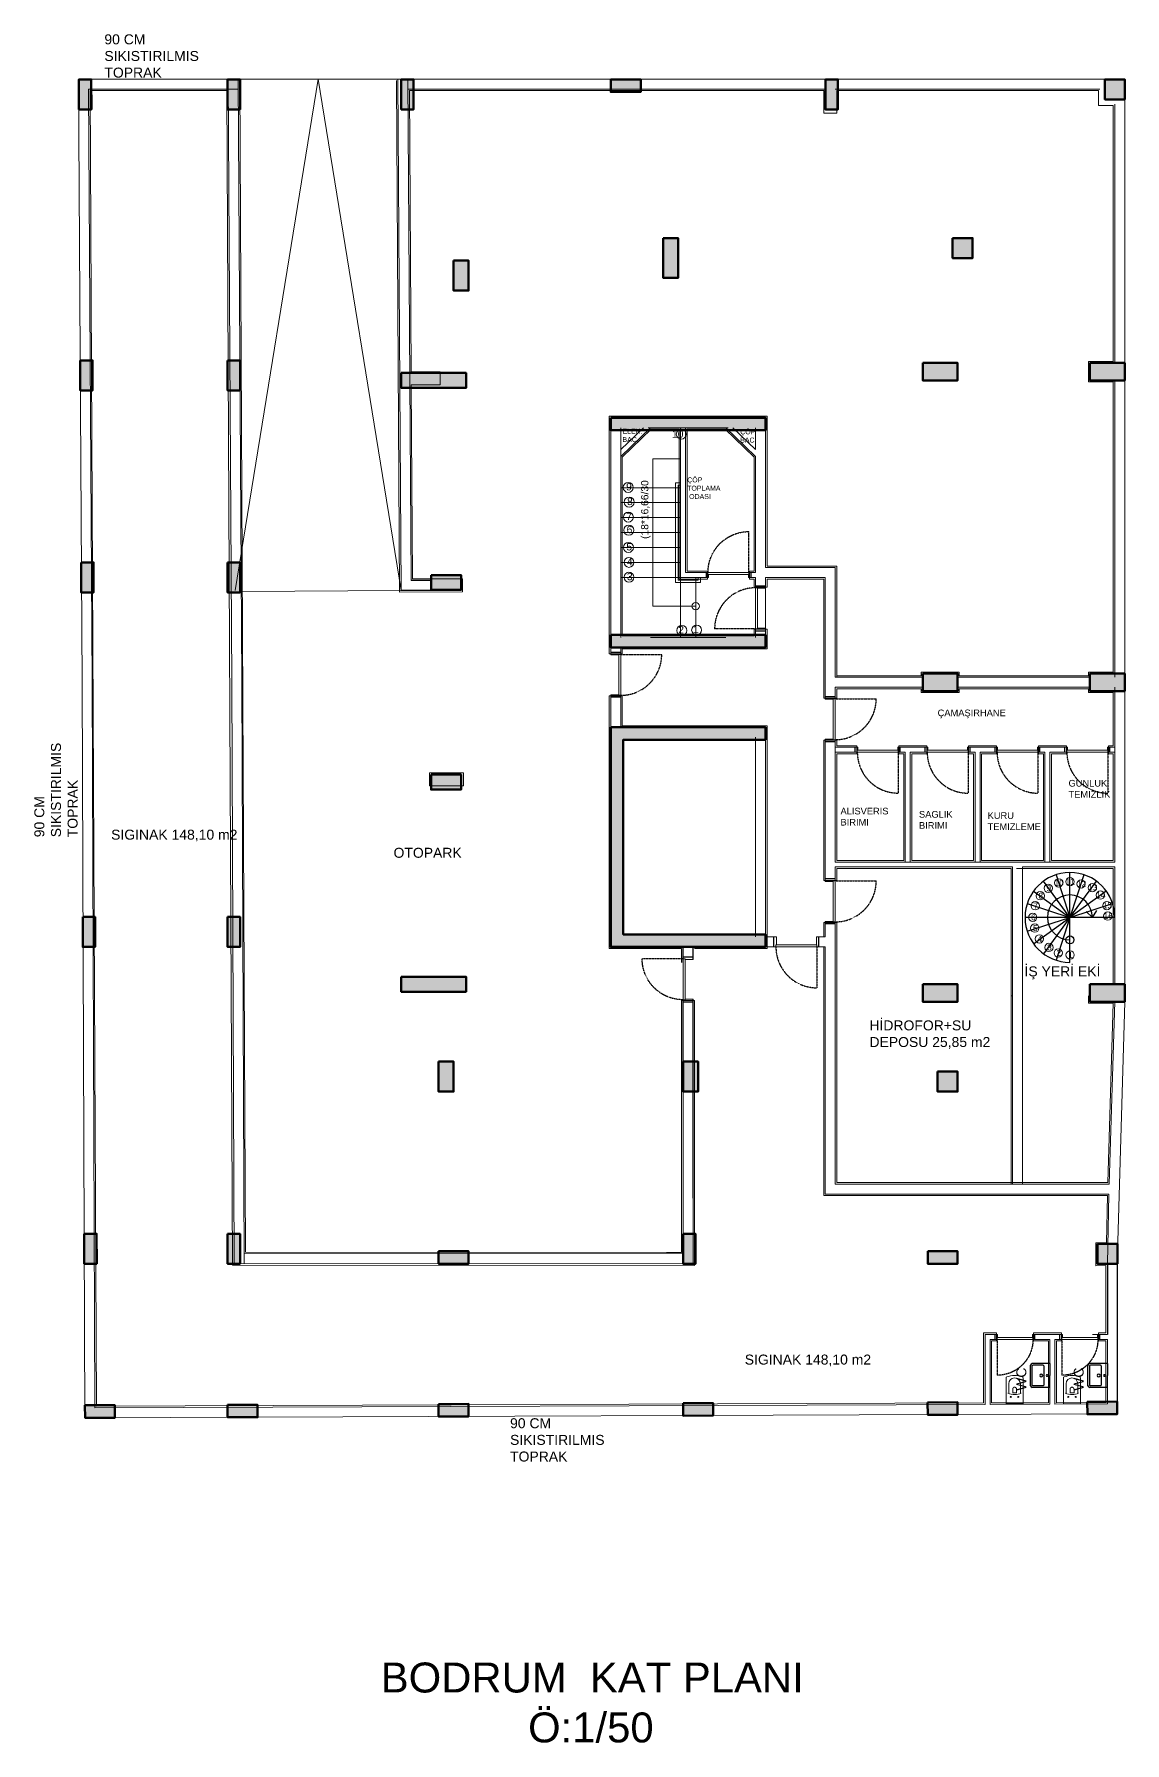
# Model space of a CAD drawing. Header units: millimetres. Extents: x 38129 to 72024, y -56282 to 16512.
# Drawn here: x 41906 to 44092, y -56282 to -52858 of the extents above; entities that cross this region are included whole.
import ezdxf

# ---------------------------------------------------------------- set-up
doc = ezdxf.new("R2010")
doc.units = ezdxf.units.MM
doc.linetypes.add('CENTER2', pattern=[1.125, 0.75, -0.125, 0.125, -0.125])
doc.linetypes.add('HIDDEN', pattern=[0.375, 0.25, -0.125])
for name, color, linetype, lineweight in [('COLUMN4', 3, 'Continuous', 50), ('DUVAR', 255, 'Continuous', 30), ('eşya', 30, 'Continuous', 15), ('İÇ YAZI', 152, 'Continuous', 40), ('MİMARİ', 4, 'Continuous', 9), ('TARAMA', 252, 'Continuous', 0)]:
    doc.layers.add(name, color=color, linetype=linetype, lineweight=lineweight)
for name, color, linetype in [('dek-Merdiven', 2, 'Continuous'), ('HIDDEN', 1, 'HIDDEN'), ('tefriş', 42, 'Continuous')]:
    doc.layers.add(name, color=color, linetype=linetype)
doc.styles.get("Standard").update_dxf_attribs({"font": 'arial.ttf'})

# ---------------------------------------------------------------- blocks, each defined once
blk = doc.blocks.new('*U12')
for p, q in [((4, 0), (0, 0)), ((86, 0), (90, 0))]:
    blk.add_line(p, q)
blk.add_lwpolyline([(4, 0), (86, 0), (86, -4), (4, -4)], close=True)
for points in [[(0, -20), (5, -20), (5, -4)], [(90, -20), (85, -20), (85, -4)]]:
    blk.add_lwpolyline(points)
at = {"layer": 'DUVAR'}
for p, q in [((0, 0), (0, -20)), ((90, 0), (90, -20))]:
    blk.add_line(p, q, dxfattribs=at)
at = {"layer": 'HIDDEN'}
blk.add_line((4, 0), (4, 82), dxfattribs=at)
blk.add_arc((4, 0), 82, 360, 90, dxfattribs=at)
blk = doc.blocks.new('*U38')
for p, q in [((4, 0), (0, 0)), ((86, 0), (90, 0))]:
    blk.add_line(p, q)
blk.add_lwpolyline([(4, 0), (86, 0), (86, -4), (4, -4)], close=True)
for points in [[(0, -20), (5, -20), (5, -4)], [(90, -20), (85, -20), (85, -4)]]:
    blk.add_lwpolyline(points)
at = {"layer": 'DUVAR'}
for p, q in [((0, 0), (0, -20)), ((90, 0), (90, -20))]:
    blk.add_line(p, q, dxfattribs=at)
at = {"layer": 'HIDDEN'}
blk.add_line((4, 0), (4, 82), dxfattribs=at)
blk.add_arc((4, 0), 82, 360, 90, dxfattribs=at)
blk = doc.blocks.new('*U39')
for p, q in [((4, 0), (0, 0)), ((86, 0), (90, 0))]:
    blk.add_line(p, q)
blk.add_lwpolyline([(4, 0), (86, 0), (86, -4), (4, -4)], close=True)
for points in [[(0, -10), (5, -10), (5, -4)], [(90, -10), (85, -10), (85, -4)]]:
    blk.add_lwpolyline(points)
at = {"layer": 'DUVAR'}
for p, q in [((0, 0), (0, -10)), ((90, 0), (90, -10))]:
    blk.add_line(p, q, dxfattribs=at)
at = {"layer": 'HIDDEN'}
blk.add_line((4, 0), (4, 82), dxfattribs=at)
blk.add_arc((4, 0), 82, 360, 90, dxfattribs=at)
blk = doc.blocks.new('*U37')
for p, q in [((4, 0), (0, 0)), ((86, 0), (90, 0))]:
    blk.add_line(p, q)
blk.add_lwpolyline([(4, 0), (86, 0), (86, -4), (4, -4)], close=True)
for points in [[(0, -20), (5, -20), (5, -4)], [(90, -20), (85, -20), (85, -4)]]:
    blk.add_lwpolyline(points)
at = {"layer": 'DUVAR'}
for p, q in [((0, 0), (0, -20)), ((90, 0), (90, -20))]:
    blk.add_line(p, q, dxfattribs=at)
at = {"layer": 'HIDDEN'}
blk.add_line((4, 0), (4, 82), dxfattribs=at)
blk.add_arc((4, 0), 82, 360, 90, dxfattribs=at)
blk = doc.blocks.new('*U41')
for p, q in [((4, 0), (0, 0)), ((86, 0), (90, 0))]:
    blk.add_line(p, q)
blk.add_lwpolyline([(4, 0), (86, 0), (86, -4), (4, -4)], close=True)
for points in [[(0, -20), (5, -20), (5, -4)], [(90, -20), (85, -20), (85, -4)]]:
    blk.add_lwpolyline(points)
at = {"layer": 'DUVAR'}
for p, q in [((0, 0), (0, -20)), ((90, 0), (90, -20))]:
    blk.add_line(p, q, dxfattribs=at)
at = {"layer": 'HIDDEN'}
blk.add_line((4, 0), (4, 82), dxfattribs=at)
blk.add_arc((4, 0), 82, 360, 90, dxfattribs=at)
blk = doc.blocks.new('duravit-caro-asma-62')
for p, q in [((-458, 118), (-259, 118)), ((-387, 1), (-388, -3)), ((-386, 5), (-387, 1)), ((-385, 8), (-386, 5)), ((-384, 12), (-385, 8)), ((-382, 15), (-384, 12)), ((-380, 18), (-382, 15)), ((-378, 21), (-380, 18)), ((-376, 24), (-378, 21)), ((-374, 26), (-376, 24)), ((-371, 29), (-374, 26)), ((-368, 31), (-371, 29)), ((-365, 33), (-368, 31)), ((-362, 34), (-365, 33)), ((-359, 36), (-362, 34)), ((-355, 37), (-359, 36)), ((-351, 38), (-355, 37)), ((-347, 38), (-351, 38)), ((-343, 38), (-347, 38)), ((-344, 38), (-264, 38)), ((-271, 37), (-271, -42)), ((-458, -118), (-261, -118)), ((-388, -3), (-388, -7)), ((-388, -7), (-388, -7)), ((-388, -7), (-388, -11)), ((-388, -11), (-388, -15)), ((-388, -15), (-387, -11)), ((-387, -11), (-386, -14)), ((-386, -14), (-385, -10)), ((-385, -10), (-383, -13)), ((-383, -13), (-382, -17)), ((-382, -17), (-380, -20)), ((-380, -20), (-378, -23)), ((-378, -23), (-375, -26)), ((-375, -26), (-373, -29)), ((-373, -29), (-370, -31)), ((-370, -31), (-367, -33)), ((-367, -33), (-364, -35)), ((-364, -35), (-361, -37)), ((-361, -37), (-357, -38)), ((-357, -38), (-353, -39)), ((-353, -39), (-349, -40)), ((-349, -40), (-345, -41)), ((-345, -41), (-341, -41)), ((-264, -42), (-340, -42))]:
    blk.add_line(p, q)
at = {"color": 4, "linetype": 'CENTER2', "ltscale": 30}
for p, q in [((-209, 75), (-176, 75)), ((-193, 91), (-193, 57)), ((-209, -75), (-176, -75)), ((-193, -91), (-193, -57))]:
    blk.add_line(p, q, dxfattribs=at)
blk.add_lwpolyline([(-50, 165, 0.414214), (-55, 170), (-573, 170, 0.320013), (-592, 157, 0.178212), (-592, -157, 0.320013), (-573, -170), (-55, -170, 0.414214), (-50, -165)], format="xyb", close=True)
for centre in [(-193, 75), (-193, -75)]:
    blk.add_circle(centre, 10)
for centre, radius, start, end in [((-454, 0), 118, 91.839, 268.161), ((-598, -4), 360, 359.6639, 23.2064), ((-542, -4), 304, 334.6873, 359.5949)]:
    blk.add_arc(centre, radius, start, end)
blk = doc.blocks.new('A$C5F901649')
at = {"layer": 'tefriş'}
for p, q in [((0, 0), (0, 29.5)), ((3, 32.5), (37, 32.5)), ((4.1, 29.5), (35.9, 29.5)), ((40, 0), (40, 29.5)), ((3, 11.3), (3, 28.4)), ((35.9, 10.1), (4.1, 10.1)), ((37, 11.3), (37, 28.4)), ((0, 0), (20, 0)), ((40, 0), (20, 0))]:
    blk.add_line(p, q, dxfattribs=at)
for centre, radius, start, end in [((3, 29.5), 3, 90, 180), ((4.1, 28.4), 1.13, 90, 179.9238), ((35.9, 28.4), 1.13, 0.0762, 90), ((37, 29.5), 3, 0, 90), ((4.1, 11.3), 1.13, 179.9238, 270), ((20, 14.5), 2.48, 90, 270), ((20, 5.1), 1.31, 90, 270), ((20, 14.5), 2.48, 270, 90), ((20, 5.1), 1.31, 270, 90), ((35.9, 11.3), 1.13, 270, 0.0762)]:
    blk.add_arc(centre, radius, start, end, dxfattribs=at)
blk = doc.blocks.new('*U11')
for p, q in [((4, 0), (0, 0)), ((76, 0), (80, 0))]:
    blk.add_line(p, q)
blk.add_lwpolyline([(4, 0), (76, 0), (76, -4), (4, -4)], close=True)
for points in [[(0, -10), (5, -10), (5, -4)], [(80, -10), (75, -10), (75, -4)]]:
    blk.add_lwpolyline(points)
at = {"layer": 'DUVAR'}
for p, q in [((0, 0), (0, -10)), ((80, 0), (80, -10))]:
    blk.add_line(p, q, dxfattribs=at)
at = {"layer": 'HIDDEN'}
blk.add_line((4, 0), (4, 72), dxfattribs=at)
blk.add_arc((4, 0), 72, 0, 90, dxfattribs=at)
blk = doc.blocks.new('rewtertwe')
at = {"layer": 'TARAMA', "lineweight": -3}
h = blk.add_hatch(dxfattribs=at)
h.set_pattern_fill('ANSI33', color=256, scale=2.5, style=0)
h.set_pattern_definition([(45, (-581316.523, -211139.459), (-11.22532015, 11.22532015), []), (45, (-581305.298, -211139.459), (-11.22532015, 11.22532015), [7.9375, -3.96875])])
h.paths.add_polyline_path([(-100.1, -370.8), (-100.1, -810.8), (209.9, -810.8), (209.9, -785.8), (-75.1, -785.8), (-75.1, -395.8), (209.9, -395.8), (209.9, -370.8)])
h.paths.add_polyline_path([(854.8, -1722.2), (914.8, -1722), (914.9, -1747), (854.9, -1747.2)])
h.paths.add_polyline_path([(534.8, -1723.4), (594.8, -1723.2), (594.9, -1748.2), (534.9, -1748.4)])
h.paths.add_polyline_path([(44.8, -1725.1), (104.8, -1724.9), (104.9, -1749.9), (44.9, -1750.1)])
h.paths.add_polyline_path([(-445.1, -1726.8), (-385.1, -1726.6), (-385, -1751.6), (-445, -1751.8)])
h.paths.add_polyline_path([(-868, -1728.3), (-808, -1728.1), (-807.9, -1753.1), (-867.9, -1753.3)])
h.paths.add_polyline_path([(-1153.7, -1729.3), (-1093.7, -1729.1), (-1093.6, -1754.1), (-1153.6, -1754.3)])
h.paths.add_polyline_path([(875, -1405.8), (915, -1405.8), (915, -1445.8), (875, -1445.8)])
h.paths.add_polyline_path([(534.9, -1420.8), (594.9, -1420.8), (594.9, -1445.8), (534.9, -1445.8)])
h.paths.add_polyline_path([(44.9, -1385.8), (69.9, -1385.8), (69.9, -1445.8), (44.9, -1445.8)])
h.paths.add_polyline_path([(-445.1, -1420.8), (-385.1, -1420.8), (-385.1, -1445.8), (-445.1, -1445.8)])
h.paths.add_polyline_path([(-868, -1385.8), (-843, -1385.8), (-843, -1445.8), (-868, -1445.8)])
h.paths.add_polyline_path([(-1155.3, -1385.8), (-1130.3, -1385.7), (-1130.1, -1445.7), (-1155.1, -1445.8)])
h.paths.add_polyline_path([(554.9, -1060.8), (594.9, -1060.8), (594.9, -1100.8), (554.9, -1100.8)])
h.paths.add_polyline_path([(44.9, -1040.8), (74.9, -1040.8), (74.9, -1100.8), (44.9, -1100.8)])
h.paths.add_polyline_path([(-445.1, -1040.8), (-415.1, -1040.8), (-415.1, -1100.8), (-445.1, -1100.8)])
h.paths.add_polyline_path([(859.9, -885.8), (929.9, -885.8), (929.9, -920.8), (859.9, -920.8)])
h.paths.add_polyline_path([(524.9, -885.8), (594.9, -885.8), (594.9, -920.8), (524.9, -920.8)])
h.paths.add_polyline_path([(-520.1, -870.8), (-390.1, -870.8), (-390.1, -900.8), (-520.1, -900.8)])
h.paths.add_polyline_path([(-868, -750.8), (-843, -750.8), (-843, -810.8), (-868, -810.8)])
h.paths.add_polyline_path([(-1158.3, -750.8), (-1133.3, -750.7), (-1133, -810.7), (-1158, -810.8)])
h.paths.add_polyline_path([(-460.1, -465.8), (-400.1, -465.8), (-400.1, -495.8), (-460.1, -495.8)])
h.paths.add_polyline_path([(859.9, -263.3), (929.9, -263.3), (929.9, -298.3), (859.9, -298.3)])
h.paths.add_polyline_path([(524.9, -263.3), (594.9, -263.3), (594.9, -298.3), (524.9, -298.3)])
h.paths.add_polyline_path([(-100.1, -185.8), (209.9, -185.8), (209.9, -210.8), (-100.1, -210.8)])
h.paths.add_polyline_path([(-460.1, -65.8), (-400.1, -65.8), (-400.1, -95.8), (-460.1, -95.8)])
h.paths.add_polyline_path([(-868, -40.8), (-843, -40.8), (-843, -100.8), (-868, -100.8)])
h.paths.add_polyline_path([(-1161.6, -40.8), (-1136.6, -40.7), (-1136.4, -100.7), (-1161.4, -100.8)])
h.paths.add_polyline_path([(-100.1, 249.2), (209.9, 249.2), (209.9, 224.2), (-100.1, 224.2)])
h.paths.add_polyline_path([(859.9, 359.2), (929.9, 359.2), (929.9, 324.2), (859.9, 324.2)])
h.paths.add_polyline_path([(524.9, 359.2), (594.9, 359.2), (594.9, 324.2), (524.9, 324.2)])
h.paths.add_polyline_path([(-520.1, 339.2), (-390.1, 339.2), (-390.1, 309.2), (-520.1, 309.2)])
h.paths.add_polyline_path([(-868, 364.2), (-843, 364.2), (-843, 304.2), (-868, 304.2)])
h.paths.add_polyline_path([(-1163.5, 364.1), (-1138.5, 364.2), (-1138.3, 304.2), (-1163.3, 304.1)])
h.paths.add_polyline_path([(-415.1, 564.2), (-385.1, 564.2), (-385.1, 504.2), (-415.1, 504.2)])
h.paths.add_polyline_path([(584.9, 609.3), (624.9, 609.3), (624.9, 569.3), (584.9, 569.3)])
h.paths.add_polyline_path([(4.9, 609.3), (34.9, 609.3), (34.9, 529.3), (4.9, 529.3)])
h.paths.add_polyline_path([(889.9, 927.2), (929.9, 927.2), (929.9, 887.2), (889.9, 887.2)])
h.paths.add_polyline_path([(329.9, 927.2), (354.9, 927.2), (354.9, 867.2), (329.9, 867.2)])
h.paths.add_polyline_path([(-100.1, 927.2), (-40.1, 927.2), (-40.1, 902.2), (-100.1, 902.2)])
h.paths.add_polyline_path([(-520.1, 927.2), (-495.1, 927.2), (-495.1, 867.2), (-520.1, 867.2)])
h.paths.add_polyline_path([(-868, 927.2), (-843, 927.2), (-843, 867.2), (-868, 867.2)])
h.paths.add_polyline_path([(-1166.2, 927.1), (-1141.2, 927.2), (-1140.9, 867.2), (-1165.9, 867.1)])
at = {"layer": 'COLUMN4', "color": 3}
for points in [[(-1166.2, 927.1), (-1141.2, 927.2), (-1140.9, 867.2), (-1165.9, 867.1)], [(-868, 927.2), (-843, 927.2), (-843, 867.2), (-868, 867.2)], [(-520.1, 927.2), (-495.1, 927.2), (-495.1, 867.2), (-520.1, 867.2)], [(-100.1, 927.2), (-40.1, 927.2), (-40.1, 902.2), (-100.1, 902.2)], [(329.9, 927.2), (354.9, 927.2), (354.9, 867.2), (329.9, 867.2)], [(889.9, 927.2), (929.9, 927.2), (929.9, 887.2), (889.9, 887.2)], [(4.9, 609.3), (34.9, 609.3), (34.9, 529.3), (4.9, 529.3)], [(584.9, 609.3), (624.9, 609.3), (624.9, 569.3), (584.9, 569.3)], [(-415.1, 564.2), (-385.1, 564.2), (-385.1, 504.2), (-415.1, 504.2)], [(-1163.5, 364.1), (-1138.5, 364.2), (-1138.3, 304.2), (-1163.3, 304.1)], [(-868, 364.2), (-843, 364.2), (-843, 304.2), (-868, 304.2)], [(524.9, 359.2), (594.9, 359.2), (594.9, 324.2), (524.9, 324.2)], [(859.9, 359.2), (929.9, 359.2), (929.9, 324.2), (859.9, 324.2)], [(-520.1, 339.2), (-390.1, 339.2), (-390.1, 309.2), (-520.1, 309.2)], [(-100.1, 249.2), (209.9, 249.2), (209.9, 224.2), (-100.1, 224.2)], [(-1161.6, -40.8), (-1136.6, -40.7), (-1136.4, -100.7), (-1161.4, -100.8)], [(-868, -40.8), (-843, -40.8), (-843, -100.8), (-868, -100.8)], [(-460.1, -65.8), (-400.1, -65.8), (-400.1, -95.8), (-460.1, -95.8)], [(-100.1, -185.8), (209.9, -185.8), (209.9, -210.8), (-100.1, -210.8)], [(524.9, -263.3), (594.9, -263.3), (594.9, -298.3), (524.9, -298.3)], [(859.9, -263.3), (929.9, -263.3), (929.9, -298.3), (859.9, -298.3)], [(-100.1, -370.8), (-100.1, -810.8), (209.9, -810.8), (209.9, -785.8), (-75.1, -785.8), (-75.1, -395.8), (209.9, -395.8), (209.9, -370.8)], [(-460.1, -465.8), (-400.1, -465.8), (-400.1, -495.8), (-460.1, -495.8)], [(-1158.3, -750.8), (-1133.3, -750.7), (-1133, -810.7), (-1158, -810.8)], [(-868, -750.8), (-843, -750.8), (-843, -810.8), (-868, -810.8)], [(-520.1, -870.8), (-390.1, -870.8), (-390.1, -900.8), (-520.1, -900.8)], [(524.9, -885.8), (594.9, -885.8), (594.9, -920.8), (524.9, -920.8)], [(859.9, -885.8), (929.9, -885.8), (929.9, -920.8), (859.9, -920.8)], [(-445.1, -1040.8), (-415.1, -1040.8), (-415.1, -1100.8), (-445.1, -1100.8)], [(44.9, -1040.8), (74.9, -1040.8), (74.9, -1100.8), (44.9, -1100.8)], [(554.9, -1060.8), (594.9, -1060.8), (594.9, -1100.8), (554.9, -1100.8)], [(-1155.3, -1385.8), (-1130.3, -1385.7), (-1130.1, -1445.7), (-1155.1, -1445.8)], [(-868, -1385.8), (-843, -1385.8), (-843, -1445.8), (-868, -1445.8)], [(44.9, -1385.8), (69.9, -1385.8), (69.9, -1445.8), (44.9, -1445.8)], [(-445.1, -1420.8), (-385.1, -1420.8), (-385.1, -1445.8), (-445.1, -1445.8)], [(534.9, -1420.8), (594.9, -1420.8), (594.9, -1445.8), (534.9, -1445.8)], [(875, -1405.8), (915, -1405.8), (915, -1445.8), (875, -1445.8)], [(-1153.7, -1729.3), (-1093.7, -1729.1), (-1093.6, -1754.1), (-1153.6, -1754.3)], [(-868, -1728.3), (-808, -1728.1), (-807.9, -1753.1), (-867.9, -1753.3)], [(-445.1, -1726.8), (-385.1, -1726.6), (-385, -1751.6), (-445, -1751.8)], [(44.8, -1725.1), (104.8, -1724.9), (104.9, -1749.9), (44.9, -1750.1)], [(534.8, -1723.4), (594.8, -1723.2), (594.9, -1748.2), (534.9, -1748.4)], [(854.8, -1722.2), (914.8, -1722), (914.9, -1747), (854.9, -1747.2)]]:
    blk.add_lwpolyline(points, close=True, dxfattribs=at)
blk = doc.blocks.new('QWFRW4E')
at = {"layer": 'dek-Merdiven', "ltscale": 50}
for p, q in [((207948.8, 4044589), (207969.9, 4044481)), ((207956.6, 4044371.8), (207983.2, 4044590.2)), ((207889.4, 4044556), (207969.9, 4044481)), ((207969.9, 4044481), (207916.5, 4044577.2)), ((208016.3, 4044580.8), (207969.9, 4044481)), ((207969.9, 4044481), (208044.9, 4044561.5)), ((207870.2, 4044527.4), (207969.9, 4044481)), ((208066.1, 4044534.4), (207969.9, 4044481)), ((208079.1, 4044467.7), (207860.7, 4044494.3)), ((207862, 4044459.9), (207969.9, 4044481)), ((207873.8, 4044427.6), (207969.9, 4044481)), ((207969.9, 4044481), (207895, 4044400.5)), ((207969.9, 4044481), (207923.5, 4044381.3)), ((207969.9, 4044481), (208077.9, 4044502.1)), ((208024.5, 4044474.4), (208010.8, 4044490.9)), ((208024.5, 4044474.4), (208037.1, 4044490.1))]:
    blk.add_line(p, q, dxfattribs=at)
blk.add_circle((207963.3, 4044426.4), 9.83, dxfattribs=at)
for radius in [110, 55]:
    blk.add_arc((207969.9, 4044481), radius, 353.0519, 263.0519, dxfattribs=at)
at = {"layer": 'eşya'}
for centre in [(207904.2, 4044542.4), (207925.7, 4044558.3), (207952.9, 4044568.4), (207980.3, 4044567.9), (208006.8, 4044559), (208033.2, 4044546.7), (207879.7, 4044492.2), (207888.9, 4044519.6), (208050.4, 4044526.3), (208063.3, 4044498.8), (207881.2, 4044465.5), (208062.4, 4044473.1), (207889.3, 4044437.9), (207910, 4044414.2), (207931, 4044398), (207959.2, 4044389.7)]:
    blk.add_circle(centre, 10.2, dxfattribs=at)
at = {"layer": 'İÇ YAZI', "char_height": 19.6, "width": 299.714, "attachment_point": 1, "rotation": 353.0519}
for s, insert in [('{\\H0.75x;8}', (207900.7, 4044550.3)), ('{\\H0.75x;9}', (207922.2, 4044566.3)), ('{\\H0.75x;10}', (207943.7, 4044577.4)), ('{\\H0.75x;11}', (207971, 4044576.9)), ('{\\H0.75x;12}', (207997.6, 4044568)), ('{\\H0.75x;13}', (208024, 4044555.7)), ('{\\H0.75x;7}', (207885.4, 4044527.5)), ('{\\H0.75x;14}', (208041.2, 4044535.3)), ('{\\H0.75x;15}', (208054.1, 4044507.8)), ('{\\H0.75x;6}', (207876.2, 4044500.1)), ('{\\H0.75x;5}', (207877.7, 4044473.4)), ('{\\H0.75x;16}', (208053.2, 4044482.1)), ('{\\H0.75x;4}', (207885.8, 4044445.8)), ('{\\H0.75x;3}', (207906.5, 4044422.1)), ('{\\H0.75x;2}', (207927.5, 4044405.9)), ('{\\fArial|b0|i0|c162|p34;\\H0.75x;1}', (207955.7, 4044397.6))]:
    blk.add_mtext(s, dxfattribs=dict(at, insert=insert))

msp = doc.modelspace()

# ---------------------------------------------------------------- linework, layer by layer
at = {"layer": 'MİMARİ'}
for p, q in [((42002.5, -54157.1), (41995.2, -52948.2)), ((41995.2, -52948.2), (42315.2, -52948.2)), ((42002.5, -54157.1), (41995.2, -52948.2)), ((42302.5, -54155.3), (42295.2, -52948.2)), ((42475.2, -52948.2), (42309, -53972.6)), ((42322.5, -54155.2), (42315.2, -52948.2)), ((42315.2, -52948.2), (42635.2, -52948.3)), ((42475.2, -52948.2), (42641.4, -53972.6)), ((42641.4, -53972.6), (42635.2, -52948.2)), ((42635.2, -52948.2), (44091.6, -52948.2)), ((42661.3, -53952.6), (42655.2, -52948.2)), ((44091.6, -53516.8), (44091.6, -52948.4)), ((42022.5, -54157), (42015.3, -52968.2)), ((42015.3, -52968.2), (42315.3, -52968.2)), ((42655.3, -52968.2), (43491.5, -52968.2)), ((43511.5, -52968.2), (44041.6, -52968.2)), ((44071.6, -53516.8), (44071.6, -52998.4)), ((44091.6, -53536.8), (44091.6, -53536.8)), ((44091.6, -54146.8), (44091.6, -53536.8)), ((44071.6, -54146.8), (44071.6, -53551.8)), ((43058.7, -54099.8), (43058.6, -53623.8)), ((43058.6, -53623.8), (43374.7, -53623.8)), ((43136.6, -53626.8), (43296.7, -53626.8)), ((43374.7, -53623.8), (43374.7, -53923.8)), ((43081.6, -53972.9), (43081.6, -53646.8)), ((43127.1, -53646.8), (43081.6, -53690.5)), ((43141.3, -53646.8), (43081.6, -53704.6)), ((43142.5, -53649.8), (43084.6, -53705.9)), ((43136.6, -53646.8), (43296.7, -53646.8)), ((43198.6, -53649.8), (43142.5, -53649.8)), ((43198.6, -53949.8), (43198.6, -53649.8)), ((43201.6, -53646.8), (43201.6, -54066.8)), ((43290.9, -53649.8), (43214.6, -53649.8)), ((43214.6, -53649.8), (43214.6, -53933.8)), ((43348.7, -53705.9), (43290.9, -53649.8)), ((43292.1, -53646.8), (43351.7, -53704.6)), ((43084.6, -53705.9), (43084.6, -54063.8)), ((43201.6, -53709), (43145.9, -53709)), ((43145.9, -53709), (43145.9, -54004.2)), ((43348.7, -53933.8), (43348.7, -53705.9)), ((43201.6, -53740.7), (43201.6, -54066.8)), ((43081.6, -53766.8), (43201.6, -53766.8)), ((43081.6, -53796.8), (43201.6, -53796.8)), ((43081.6, -53826.8), (43201.6, -53826.8)), ((43081.6, -53856.8), (43201.6, -53856.8)), ((43081.6, -53886.8), (43201.6, -53886.8)), ((43081.6, -53886.8), (43201.6, -53886.8)), ((43081.6, -53916.8), (43201.6, -53916.8)), ((43081.6, -53946.8), (43201.6, -53946.8)), ((43255.4, -53949.8), (43198.6, -53949.8)), ((43214.6, -53933.8), (43255.4, -53933.8)), ((43231.7, -53946.8), (43252.4, -53946.8)), ((43255.4, -53933.8), (43255.4, -53949.8)), ((43339.4, -53949.8), (43339.4, -53933.8)), ((43339.4, -53933.8), (43348.7, -53933.8)), ((43348.7, -53949.8), (43339.4, -53949.8)), ((43342.4, -53946.8), (43351.7, -53946.8)), ((43348.7, -53966.4), (43348.7, -53949.8)), ((43374.7, -53923.8), (43514.5, -53923.8)), ((43488.5, -53949.8), (43374.7, -53949.8)), ((43374.7, -53949.8), (43374.7, -53966.4)), ((43488.5, -54188.7), (43488.5, -53949.8)), ((43514.5, -53923.8), (43514.5, -54146.8)), ((42641.4, -53972.6), (42321.4, -53974.6)), ((43374.7, -53966.4), (43348.7, -53966.4)), ((43145.9, -54004.2), (43231.7, -54004.2)), ((43348.7, -54063.8), (43348.7, -54050.3)), ((43348.7, -54050.3), (43374.7, -54050.5)), ((43374.7, -54050.5), (43374.7, -54089.8)), ((43084.6, -54063.8), (43348.7, -54063.8)), ((43136.6, -54086.8), (43296.7, -54086.8)), ((43141.3, -54066.8), (43292.1, -54066.8)), ((43084.7, -54099.8), (43058.7, -54099.8)), ((43374.7, -54089.8), (43084.7, -54089.8)), ((43084.7, -54089.8), (43084.7, -54099.8)), ((42008, -55630.2), (42002.5, -54157.1)), ((42028, -55610.1), (42022.5, -54157)), ((42306.9, -55321.5), (42302.5, -54156)), ((42326.9, -55321.5), (42322.5, -54156)), ((43686.6, -54146.8), (43511.5, -54146.8)), ((44021.6, -54146.8), (43756.5, -54146.8)), ((43514.5, -54188.7), (43488.5, -54188.7)), ((43511.5, -54166.8), (43511.5, -54189.7)), ((43686.6, -54166.8), (43511.5, -54166.8)), ((43511.5, -54186.8), (43511.5, -54189.7)), ((43683.6, -54169.8), (43514.5, -54169.8)), ((43514.5, -54169.8), (43514.5, -54188.7)), ((43683.6, -54177.3), (43683.6, -54169.8)), ((43759.6, -54177.3), (43683.6, -54177.3)), ((44021.6, -54166.8), (43756.5, -54166.8)), ((44018.6, -54169.8), (43759.6, -54169.8)), ((43759.6, -54169.8), (43759.6, -54177.3)), ((44018.6, -54177.3), (44018.6, -54169.8)), ((44068.6, -54177.3), (44018.6, -54177.3)), ((44068.6, -54283.8), (44068.6, -54177.3)), ((44071.6, -54516.8), (44071.6, -54166.8)), ((44091.6, -54761.8), (44091.6, -54166.8)), ((43351.7, -54656.3), (43351.7, -54266.8)), ((43371.7, -54266.8), (43371.7, -54656.3)), ((43488.5, -54553.7), (43488.5, -54272.7)), ((43488.5, -54272.7), (43514.5, -54272.7)), ((43491.5, -54270.7), (43491.5, -54555.7)), ((43511.5, -54271.7), (43511.5, -54516.8)), ((43511.5, -54271.7), (43511.5, -54516.8)), ((43551.6, -54286.8), (43511.5, -54286.8)), ((43514.5, -54272.7), (43514.5, -54283.8)), ((43514.5, -54283.8), (43554.6, -54283.8)), ((43554.6, -54283.8), (43554.6, -54299.8)), ((43638.6, -54299.8), (43638.6, -54283.8)), ((43638.6, -54283.8), (43694.6, -54283.8)), ((43691.6, -54286.8), (43641.6, -54286.8)), ((43694.6, -54283.8), (43694.6, -54299.8)), ((43778.6, -54299.8), (43778.6, -54283.8)), ((43778.6, -54283.8), (43834.6, -54283.8)), ((43831.6, -54286.8), (43781.6, -54286.8)), ((43834.6, -54283.8), (43834.6, -54299.8)), ((43918.6, -54299.8), (43918.6, -54283.8)), ((43918.6, -54283.8), (43974.6, -54283.8)), ((43971.6, -54286.8), (43921.6, -54286.8)), ((43974.6, -54283.8), (43974.6, -54299.8)), ((44058.6, -54299.8), (44058.6, -54283.8)), ((44058.6, -54283.8), (44068.6, -54283.8)), ((44071.6, -54286.8), (44061.6, -54286.8)), ((43551.6, -54296.8), (43511.5, -54296.8)), ((43554.6, -54299.8), (43514.5, -54299.8)), ((43514.5, -54299.8), (43514.5, -54513.8)), ((43648.6, -54299.8), (43638.6, -54299.8)), ((43651.6, -54296.8), (43641.6, -54296.8)), ((43648.6, -54513.8), (43648.6, -54299.8)), ((43651.6, -54516.8), (43651.6, -54296.8)), ((43691.6, -54296.8), (43661.6, -54296.8)), ((43661.6, -54516.8), (43661.6, -54296.8)), ((43694.6, -54299.8), (43664.6, -54299.8)), ((43664.6, -54299.8), (43664.6, -54513.8)), ((43788.6, -54299.8), (43778.6, -54299.8)), ((43791.6, -54296.8), (43781.6, -54296.8)), ((43788.6, -54513.8), (43788.6, -54299.8)), ((43791.6, -54516.8), (43791.6, -54296.8)), ((43831.6, -54296.8), (43801.6, -54296.8)), ((43801.6, -54516.8), (43801.6, -54296.8)), ((43834.6, -54299.8), (43804.6, -54299.8)), ((43804.6, -54299.8), (43804.6, -54513.8)), ((43928.6, -54299.8), (43918.6, -54299.8)), ((43931.6, -54296.8), (43921.6, -54296.8)), ((43928.6, -54499.4), (43928.6, -54299.8)), ((43931.6, -54516.8), (43931.6, -54296.8)), ((43941.6, -54516.8), (43941.6, -54296.8)), ((43971.6, -54296.8), (43941.6, -54296.8)), ((43974.6, -54299.8), (43944.6, -54299.8)), ((43944.6, -54299.8), (43944.6, -54513.8)), ((44068.6, -54299.8), (44058.6, -54299.8)), ((44071.6, -54296.8), (44061.6, -54296.8)), ((44068.6, -54513.8), (44068.6, -54299.8)), ((43928.6, -54513.8), (43928.6, -54499.4)), ((44071.6, -54516.8), (43511.5, -54516.8)), ((43511.5, -54526.8), (43511.5, -54554.7)), ((43511.5, -54526.8), (43511.5, -54554.7)), ((43866.6, -54526.8), (43511.5, -54526.8)), ((43514.5, -54513.8), (43648.6, -54513.8)), ((43863.6, -54529.8), (43514.5, -54529.8)), ((43514.5, -54529.8), (43514.5, -54553.7)), ((43664.6, -54513.8), (43788.6, -54513.8)), ((43804.6, -54513.8), (43928.6, -54513.8)), ((43863.6, -55162.1), (43863.6, -54529.8)), ((43866.6, -55162.1), (43866.6, -54526.8)), ((44068.6, -54529.8), (43874.6, -54529.8)), ((44071.6, -54526.8), (43886.6, -54526.8)), ((43886.6, -54761.8), (43886.6, -54526.8)), ((43944.6, -54513.8), (44068.6, -54513.8)), ((44068.6, -54758.8), (44068.6, -54529.8)), ((44071.6, -54761.8), (44071.6, -54526.8)), ((43514.5, -54553.7), (43488.5, -54553.7)), ((43351.7, -54666.8), (43351.7, -54635.7)), ((43371.7, -54635.7), (43371.7, -54666.8)), ((43491.5, -54635.7), (43491.5, -54666.8)), ((43371.6, -54666.8), (43388.5, -54666.8)), ((43478.5, -54666.8), (43491.5, -54666.8)), ((43488.5, -54666.8), (43488.5, -54637.7)), ((43488.5, -54637.7), (43514.5, -54637.7)), ((43511.5, -54636.7), (43511.5, -54646.8)), ((43511.5, -54636.7), (43511.5, -55162.1)), ((43514.5, -54637.7), (43514.5, -55159.1)), ((43371.6, -54686.8), (43388.5, -54686.8)), ((43478.5, -54686.8), (43491.5, -54686.8)), ((43491.5, -54686.8), (43491.5, -55182.1)), ((43886.6, -55162.1), (43886.6, -54761.8)), ((44091.6, -54766.8), (44091.6, -54761.8)), ((43866.6, -54784.8), (43863.6, -54784.8)), ((44018.6, -54799.8), (44018.6, -54784.8)), ((44068.5, -54799.8), (44018.6, -54799.8)), ((44057.4, -55159.1), (44068.5, -54799.8)), ((44060.3, -55162.1), (44071.6, -54796.2)), ((44076.6, -55322.7), (44091.6, -54796.8)), ((43206.5, -54977.1), (43206.5, -55302.1)), ((43226.5, -55182.1), (43226.5, -55322.1)), ((43491.5, -55182.1), (44059.7, -55182.1)), ((43511.5, -55162.1), (44060.3, -55162.1)), ((43514.5, -55159.1), (44057.4, -55159.1)), ((44056.6, -55322.1), (44059.7, -55182.1)), ((42326.8, -55301.5), (43206.5, -55302.1)), ((44076.6, -55322.1), (44076.6, -55302.1)), ((42308.6, -55321.5), (43226.5, -55322.1)), ((43811.6, -55463.2), (43811.6, -55603.6)), ((43811.6, -55463.2), (43836.6, -55463.2)), ((43821.6, -55473.2), (43821.6, -55603.6)), ((43821.6, -55473.2), (43835.6, -55473.2)), ((43911.6, -55463.2), (43941.6, -55463.2)), ((43911.6, -55473.2), (43941.6, -55473.2)), ((43941.6, -55463.2), (43941.6, -55463.2)), ((43941.6, -55463.2), (43966.6, -55463.2)), ((43941.6, -55473.2), (43941.6, -55603.2)), ((43951.6, -55473.2), (43951.6, -55603.1)), ((43951.6, -55473.2), (43965.6, -55473.2)), ((44016.6, -55473.2), (44056.6, -55473.2)), ((44026.6, -55463.2), (44056.6, -55463.2)), ((44056.6, -55473.2), (44056.6, -55602.7)), ((44076.6, -55622.6), (42008, -55630.2)), ((43811.6, -55603.6), (42028, -55610.1)), ((43941.6, -55603.2), (43821.6, -55603.6)), ((44056.6, -55602.7), (43951.6, -55603.1))]:
    msp.add_line(p, q, dxfattribs=at)
at = {"layer": 'MİMARİ', "lineweight": 25}
for p, q in [((42701.5, -53972.6), (42641.4, -53972.6)), ((42701.5, -53952.6), (42661.3, -53952.6)), ((43206.5, -54717.9), (43206.5, -54686.8)), ((43226.5, -54711.8), (43226.5, -54686.8)), ((43206.5, -54927.1), (43206.5, -54792.8)), ((43226.5, -55190.6), (43226.5, -54791.8)), ((44056.6, -55322.7), (44056.6, -55463.2)), ((44076.6, -55322.7), (44076.6, -55622.6))]:
    msp.add_line(p, q, dxfattribs=at)
at = {"layer": 'MİMARİ'}
for points in [[(42318.6, -52951.2), (42318.2, -52951.2), (42329.8, -55298.5), (43173.5, -55299.1), (43173.5, -55299.1), (43199.5, -55299.1), (43199.5, -55299.1), (43203.5, -55299.1), (43203.5, -54794.6), (43229.5, -54794.6), (43229.5, -55187.6), (43229.5, -55187.6), (43229.5, -55185.1), (43229.5, -55185.1), (43229.3, -55325.1), (42303.7, -55324.5), (42292.2, -52971.2), (42018.3, -52971.2), (42030.9, -55606.9), (43808.6, -55600.6), (43808.6, -55460.2), (43834.6, -55460.2), (43834.6, -55476.2), (43824.6, -55476.2), (43824.6, -55600.6), (43938.6, -55600.2), (43938.6, -55476.2), (43908.6, -55476.2), (43908.6, -55460.2), (43964.6, -55460.2), (43964.6, -55476.2), (43954.6, -55476.2), (43954.6, -55600.1), (44053.6, -55599.6), (44053.6, -55476.2), (44038.6, -55476.2), (44038.6, -55460.2), (44053.6, -55460.2), (44053.6, -55325.2), (44033.6, -55325.8), (44033.6, -55279.7), (44055.1, -55279.7), (44056.7, -55185.1), (43488.5, -55185.1), (43488.5, -54686.8)], [(43514.5, -54143.8), (43683.6, -54143.8), (43683.6, -54136.3), (43759.6, -54136.3), (43759.6, -54143.8), (44018.6, -54143.8), (44018.6, -54136.3), (44068.6, -54136.3), (44068.6, -53554.8), (44018.6, -53554.8), (44018.6, -53513.8), (44068.6, -53513.8), (44068.6, -53001.4), (44038.6, -53001.4), (44038.6, -52971.2), (43514.5, -52971.2), (43514.5, -53016.4), (43488.5, -53016.4), (43488.5, -52971.2), (42658.3, -52971.2), (42661.7, -53534.6), (42719.5, -53534.6), (42719.5, -53560.6), (42661.9, -53560.6), (42664.2, -53949.6), (42764.5, -53949.6), (42764.5, -53975.6), (42638.4, -53976.4), (42632.2, -52951.2)], [(43061.6, -54066.8), (43061.6, -53646.8)], [(43252.4, -53936.8), (43211.6, -53936.8), (43211.6, -53646.8)], [(43306.3, -53646.8), (43351.7, -53690.5), (43351.7, -53646.8)], [(43371.7, -53926.8), (43371.7, -53646.8)], [(43351.7, -53936.8), (43351.7, -53704.6)], [(43201.6, -53756.8), (43191.6, -53756.8), (43191.6, -53956.8), (43241.7, -53956.8), (43241.7, -53946.8)], [(43201.6, -53761.8), (43196.6, -53761.8), (43196.6, -53951.8), (43236.7, -53951.8), (43236.7, -53946.8)], [(43201.6, -53766.8), (43201.6, -53766.8), (43201.6, -53946.8)], [(43252.4, -53946.8), (43201.6, -53946.8)], [(43231.7, -53946.8), (43231.7, -54066.8)], [(43351.7, -53936.8), (43338.4, -53936.8)], [(43351.7, -53946.8), (43342.4, -53946.8)], [(43351.7, -54009), (43351.7, -53946.8)], [(43511.5, -54146.8), (43511.5, -53926.8), (43371.7, -53926.8)], [(43371.7, -54066.8), (43371.7, -53946.8)], [(43491.5, -54190.7), (43491.5, -53946.8), (43371.7, -53946.8)], [(43081.6, -54066.8), (43081.6, -53972.9)], [(43351.7, -54066.8), (43351.7, -54023.1)], [(43061.7, -54096.8), (43061.7, -54086.8)], [(43081.7, -54100.8), (43081.7, -54086.8)], [(43203.5, -54717.9), (43203.5, -54689.8), (43058.6, -54689.8), (43058.7, -54183.8), (43084.7, -54183.8), (43084.6, -54243.8), (43374.7, -54243.8), (43374.7, -54689.8), (43229.5, -54689.8)], [(43061.6, -54246.8), (43061.6, -54182.8)], [(43081.6, -54246.8), (43081.6, -54182.8)], [(43061.6, -54262.8), (43061.6, -54246.8)], [(43229.5, -55182.1), (43229.5, -55299.1)]]:
    msp.add_lwpolyline(points, dxfattribs=at)
msp.add_lwpolyline([(42698.5, -54338), (42766.4, -54338), (42766.4, -54364), (42698.5, -54364)], close=True, dxfattribs=at)
for centre, radius in [((43202.9, -53659.5), 10), ((43096.5, -53766.3), 10), ((43098.4, -53795.7), 10), ((43096.8, -53825.8), 10), ((43097.6, -53852), 10), ((43097, -53886.5), 10), ((43098.1, -53916.5), 10), ((43098.1, -53946.2), 10), ((43231.7, -54004.2), 7.53), ((43204, -54052.8), 10), ((43233.6, -54052), 10)]:
    msp.add_circle(centre, radius, dxfattribs=at)

# ---------------------------------------------------------------- block references
msp.add_blockref('rewtertwe', (43161.7, -53876), dxfattribs=at)
at = {"layer": 'MİMARİ', "xscale": -1}
msp.add_blockref('*U39', (43342.4, -53936.8), dxfattribs=at)
at = {"layer": 'MİMARİ'}
for name, p, rotation in [('*U12', (43351.7, -54053.4), 90), ('*U38', (43081.7, -54096.8), 270), ('*U12', (43511.5, -54185.7), 270), ('*U39', (43641.6, -54296.8), 180), ('*U39', (43781.6, -54296.8), 180), ('*U39', (43921.6, -54296.8), 180), ('*U39', (44061.6, -54296.8), 180), ('*U41', (43511.5, -54550.7), 270), ('*U37', (43478.5, -54686.8), 180)]:
    msp.add_blockref(name, p, dxfattribs=dict(at, rotation=rotation))
for name, p, xscale, yscale, zscale, rotation in [('QWFRW4E', (275378.9, -3360030.9), 0.8181818181828527, 0.8181818181828527, 0.8181818181828527, 6.948096300592437), ('A$C5F901649', (43941.6, -55569.6), 1.199999999953434, 1.199999999953434, 1.199999999953434, 90), ('A$C5F901649', (44056.6, -55569.6), 1.199999999953434, 1.199999999953434, 1.199999999953434, 90), ('duravit-caro-asma-62', (43870.7, -55607.7), -0.09999999997671694, 0.09999999997671694, 0.09999999997671699, 90), ('duravit-caro-asma-62', (43985.7, -55607.7), -0.09999999997671694, 0.09999999997671694, 0.09999999997671699, 90)]:
    msp.add_blockref(name, p, dxfattribs=dict(at, xscale=xscale, yscale=yscale, zscale=zscale, rotation=rotation))
at = {"layer": 'MİMARİ', "xscale": -1}
for name, p, rotation in [('*U37', (43206.5, -54706.8), 90.00000000000007), ('*U11', (43831.6, -55473.2), 180), ('*U11', (43961.6, -55473.2), 180)]:
    msp.add_blockref(name, p, dxfattribs=dict(at, rotation=rotation))

# ---------------------------------------------------------------- texts
at = {"layer": 'MİMARİ'}
for s, width, insert, char_height, attachment_point in [('90 CM SIKISTIRILMIS TOPRAK', 250.343, (42046.9, -52945.5), 20, 7), ('SIGINAK 148,10 m2', 250.343, (42060.4, -54475.7), 20, 7), ('OTOPARK', 250.343, (42626.3, -54508.6), 20, 7), ('İŞ YERİ EKİ', 250.343, (43890.6, -54752), 20, 7), ('HİDROFOR+SU DEPOSU 25,85 m2', 250.343, (43579.9, -54891.2), 20, 7), ('SIGINAK 148,10 m2', 250.343, (43330.1, -55527.4), 20, 7), ('90 CM SIKISTIRILMIS TOPRAK', 250.343, (42859.8, -55718.2), 20, 7), ('\\pi60.91041;BODRUM  KAT PLANI \\P\\pi356.12187;Ö:1/50', 955.804, (42539.8, -56120.7), 60, 1)]:
    msp.add_mtext_dynamic_manual_height_columns(s, width=width, gutter_width=12.5, heights=[0], dxfattribs=dict(at, insert=insert, char_height=char_height, attachment_point=attachment_point))
for s, insert, char_height, width, attachment_point in [('ELEK. \\PBAC.', (43085.1, -53648.7), 10, 125.172, 1), ('10', (43207.1, -53652), 14.7, 26.493, 3), ('ÇÖP \\PBAC.', (43321, -53649.8), 10, 125.172, 1), ('ÇÖP \\PTOPLAMA\\P ODASI', (43214.7, -53746.2), 10, 125.172, 1), ('9', (43092.3, -53757.6), 14.7, 26.493, 1), ('8', (43094.2, -53787), 14.7, 26.493, 1), ('7', (43092.5, -53817.1), 14.7, 26.493, 1), ('6', (43093.3, -53843.3), 14.7, 26.493, 1), ('5', (43092.8, -53877.8), 14.7, 26.493, 1), ('4', (43093.9, -53907.8), 14.7, 26.493, 1), ('3', (43093.9, -53937.5), 14.7, 26.493, 1), ('2', (43208.2, -54044.1), 14.7, 26.493, 3), ('1', (43237.8, -54043.3), 14.7, 26.493, 3), ('ÇAMAŞIRHANE', (43716.5, -54228.8), 13.333, 166.895, 7), ('GUNLUK \\PTEMIZLIK', (43978.8, -54387.9), 13.33, 166.895, 7), ('ALISVERIS \\PBIRIMI', (43521.9, -54443.7), 13.33, 166.895, 7), ('SAGLIK \\PBIRIMI', (43679.2, -54450.2), 13.33, 166.895, 7), ('KURU \\PTEMIZLEME', (43816.7, -54452.6), 13.33, 166.895, 7)]:
    msp.add_mtext(s, dxfattribs=dict(at, insert=insert, char_height=char_height, width=width, attachment_point=attachment_point))
at = {"layer": 'MİMARİ', "insert": (43141.4, -53869.5), "char_height": 14.7, "width": 26.493, "attachment_point": 7, "rotation": 90}
msp.add_mtext('(18*16,66/30', dxfattribs=at)
at = {"layer": 'MİMARİ', "char_height": 20, "rotation": 90}
for s, insert, attachment_point in [('90 CM SIKISTIRILMIS TOPRAK', (41993.5, -54467.2), 7), ('WC', (43874.2, -55576.2), 1), ('WC', (43989.2, -55576.2), 1)]:
    msp.add_mtext_dynamic_manual_height_columns(s, width=250.343, gutter_width=12.5, heights=[0], dxfattribs=dict(at, insert=insert, attachment_point=attachment_point))

doc.saveas('drawing.dxf')
